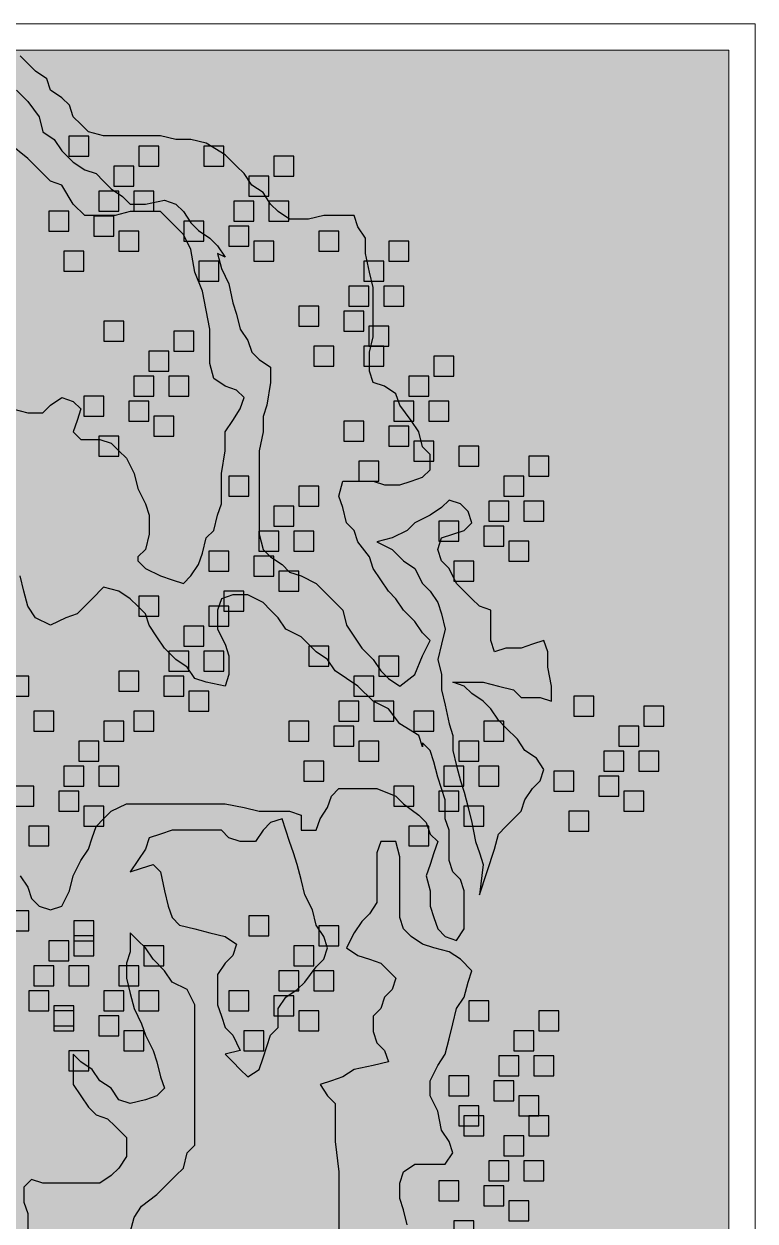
# Model space of a CAD drawing. Header units: millimetres. Extents: x -2.1 to 56.3, y -12 to 10.2.
# Drawn here: x 12.763 to 13.319, y -9.682 to -8.771 of the extents above; entities that cross this region are included whole.
import ezdxf

# ---------------------------------------------------------------- set-up
doc = ezdxf.new("R2010")
doc.units = ezdxf.units.MM
doc.header["$LTSCALE"] = 0.01
doc.layers.add('HATCH WOOD', color=35, linetype='Continuous', lineweight=9, true_color=0x96704a)
doc.layers.add('PROVOLH', color=81, linetype='Continuous', lineweight=5)
doc.layers.add('TREE', color=97, linetype='Continuous', lineweight=25, true_color=0x3f8845, transparency=0.3)

# ---------------------------------------------------------------- blocks, each defined once
blk = doc.blocks.new('DENDRO2-K')
at = {"linetype": 'Continuous'}
for p, q in [((-1.4052, -0.7177), (-1.4356, -0.6797)), ((-0.9042, -0.6873), (-0.8966, -0.7177)), ((-0.37, -0.72), (-0.37, -0.68)), ((-0.33, -0.68), (-0.33, -0.72)), ((-0.15, -0.73), (-0.15, -0.69)), ((-0.11, -0.69), (-0.11, -0.73)), ((0.1, -0.72), (0.1, -0.68)), ((0.14, -0.68), (0.14, -0.72)), ((-1.595, -0.7177), (-1.6102, -0.7025)), ((-1.5798, -0.7329), (-1.595, -0.7177)), ((-1.5419, -0.6949), (-1.5191, -0.7177)), ((-1.5191, -0.7177), (-1.4887, -0.7405)), ((-1.39, -0.7329), (-1.4052, -0.7177)), ((-0.8966, -0.7177), (-0.8966, -0.748)), ((-0.5398, -0.7101), (-0.5701, -0.7025)), ((-0.5094, -0.7177), (-0.5398, -0.7101)), ((-0.4866, -0.7329), (-0.5094, -0.7177)), ((0.0296, -0.7025), (0.0524, -0.7177)), ((0.0524, -0.7177), (0.0751, -0.7253)), ((0.6369, -0.7253), (0.6521, -0.7101)), ((0.6521, -0.7101), (0.6825, -0.7101)), ((0.6825, -0.7101), (0.7053, -0.7177)), ((0.7053, -0.7177), (0.7356, -0.7177)), ((-1.5647, -0.7556), (-1.5798, -0.7329)), ((-1.4887, -0.7405), (-1.4584, -0.748)), ((-1.3749, -0.748), (-1.39, -0.7329)), ((-0.4715, -0.7632), (-0.4866, -0.7329)), ((-0.33, -0.72), (-0.37, -0.72)), ((-0.3, -0.77), (-0.3, -0.73)), ((-0.3, -0.73), (-0.26, -0.73)), ((-0.26, -0.73), (-0.26, -0.77)), ((-0.11, -0.73), (-0.15, -0.73)), ((-0.07, -0.76), (-0.07, -0.72)), ((-0.07, -0.72), (-0.03, -0.72)), ((-0.03, -0.72), (-0.03, -0.76)), ((0.0751, -0.7253), (0.0903, -0.7405)), ((0.0903, -0.7405), (0.0979, -0.7632)), ((0.14, -0.72), (0.1, -0.72)), ((0.21, -0.77), (0.21, -0.73)), ((0.21, -0.73), (0.25, -0.73)), ((0.25, -0.73), (0.25, -0.77)), ((0.26, -0.76), (0.26, -0.72)), ((0.26, -0.72), (0.3, -0.72)), ((0.3, -0.72), (0.3, -0.76)), ((0.6445, -0.748), (0.6369, -0.7253)), ((-1.5419, -0.7632), (-1.5647, -0.7556)), ((-1.5267, -0.786), (-1.5419, -0.7632)), ((-1.4584, -0.748), (-1.4432, -0.7708)), ((-1.3597, -0.7632), (-1.3749, -0.748)), ((-1.3521, -0.786), (-1.3597, -0.7632)), ((-1.3, -0.8), (-1.3, -0.76)), ((-1.3, -0.76), (-1.26, -0.76)), ((-1.26, -0.76), (-1.26, -0.8)), ((-0.9118, -0.7632), (-0.927, -0.786)), ((-0.8966, -0.748), (-0.9118, -0.7632)), ((-0.4866, -0.7936), (-0.4715, -0.7632)), ((-0.03, -0.76), (-0.07, -0.76)), ((0.0979, -0.7632), (0.0903, -0.786)), ((0.16, -0.76), (0.2, -0.76)), ((0.16, -0.8), (0.16, -0.76)), ((0.2, -0.76), (0.2, -0.8)), ((0.3, -0.76), (0.26, -0.76)), ((0.6445, -0.7784), (0.6445, -0.748)), ((-1.5115, -0.8012), (-1.5267, -0.786)), ((-1.4432, -0.7708), (-1.4204, -0.786)), ((-1.4204, -0.786), (-1.3976, -0.8088)), ((-1.3141, -0.8088), (-1.3521, -0.786)), ((-1.22, -0.83), (-1.22, -0.79)), ((-1.22, -0.79), (-1.18, -0.79)), ((-1.18, -0.79), (-1.18, -0.83)), ((-0.927, -0.786), (-0.9194, -0.8088)), ((-0.26, -0.77), (-0.3, -0.77)), ((-0.19, -0.83), (-0.19, -0.79)), ((-0.19, -0.79), (-0.15, -0.79)), ((-0.15, -0.79), (-0.15, -0.83)), ((-0.14, -0.82), (-0.14, -0.78)), ((-0.14, -0.78), (-0.1, -0.78)), ((-0.1, -0.78), (-0.1, -0.82)), ((0.0903, -0.786), (0.06, -0.8012)), ((0.25, -0.77), (0.21, -0.77)), ((0.29, -0.81), (0.29, -0.77)), ((0.29, -0.77), (0.33, -0.77)), ((0.3, -0.81), (0.3, -0.77)), ((0.3, -0.77), (0.34, -0.77)), ((0.33, -0.77), (0.33, -0.81)), ((0.34, -0.77), (0.34, -0.81)), ((0.6445, -0.8316), (0.6445, -0.7784)), ((-1.4887, -0.8088), (-1.5115, -0.8012)), ((-1.4736, -0.824), (-1.4887, -0.8088)), ((-1.45, -0.84), (-1.45, -0.8)), ((-1.45, -0.8), (-1.41, -0.8)), ((-1.41, -0.8), (-1.41, -0.84)), ((-1.3976, -0.8088), (-1.3825, -0.8316)), ((-1.2914, -0.8316), (-1.3141, -0.8088)), ((-1.26, -0.8), (-1.3, -0.8)), ((-0.9194, -0.8088), (-0.9042, -0.824)), ((-0.8814, -0.8164), (-0.8586, -0.8088)), ((-0.8586, -0.8088), (-0.8434, -0.824)), ((-0.4942, -0.8164), (-0.4866, -0.7936)), ((0.0296, -0.8088), (-0.0008, -0.824)), ((0.06, -0.8012), (0.0296, -0.8088)), ((0.12, -0.85), (0.12, -0.81)), ((0.12, -0.81), (0.16, -0.81)), ((0.15, -0.85), (0.15, -0.81)), ((0.15, -0.81), (0.19, -0.81)), ((0.2, -0.8), (0.16, -0.8)), ((0.16, -0.81), (0.16, -0.85)), ((0.19, -0.81), (0.19, -0.85)), ((0.21, -0.84), (0.21, -0.8)), ((0.21, -0.8), (0.25, -0.8)), ((0.25, -0.8), (0.25, -0.84)), ((0.33, -0.81), (0.29, -0.81)), ((0.34, -0.81), (0.3, -0.81)), ((0.38, -0.84), (0.38, -0.8)), ((0.38, -0.8), (0.42, -0.8)), ((0.3864, -0.8088), (0.4168, -0.8088)), ((0.4016, -0.824), (0.3864, -0.8088)), ((0.4168, -0.8088), (0.4471, -0.8088)), ((0.42, -0.8), (0.42, -0.84)), ((0.4471, -0.8088), (0.4699, -0.824)), ((-1.4584, -0.8391), (-1.4736, -0.824)), ((-1.3825, -0.8316), (-1.3749, -0.8543)), ((-1.2914, -0.8619), (-1.2914, -0.8316)), ((-1.18, -0.83), (-1.22, -0.83)), ((-0.93, -0.87), (-0.93, -0.83)), ((-0.93, -0.83), (-0.89, -0.83)), ((-0.9042, -0.824), (-0.8814, -0.8164)), ((-0.89, -0.83), (-0.89, -0.87)), ((-0.8434, -0.824), (-0.8434, -0.8619)), ((-0.5246, -0.8467), (-0.5094, -0.8316)), ((-0.5094, -0.8316), (-0.4942, -0.8164)), ((-0.24, -0.86), (-0.24, -0.82)), ((-0.24, -0.82), (-0.2, -0.82)), ((-0.2, -0.82), (-0.2, -0.86)), ((-0.15, -0.83), (-0.19, -0.83)), ((-0.1, -0.82), (-0.14, -0.82)), ((-0.11, -0.87), (-0.11, -0.83)), ((-0.11, -0.83), (-0.07, -0.83)), ((-0.07, -0.83), (-0.07, -0.87)), ((-0.0008, -0.824), (-0.0235, -0.8391)), ((0.4168, -0.8467), (0.4016, -0.824)), ((0.4699, -0.824), (0.4927, -0.8391)), ((0.6445, -0.8619), (0.6445, -0.8316)), ((-1.4508, -0.8695), (-1.4584, -0.8391)), ((-1.41, -0.84), (-1.45, -0.84)), ((-1.3749, -0.8543), (-1.3597, -0.8695)), ((-1.34, -0.9), (-1.34, -0.86)), ((-1.34, -0.86), (-1.3, -0.86)), ((-1.3, -0.86), (-1.3, -0.9)), ((-1.2914, -0.8923), (-1.2914, -0.8619)), ((-1.29, -0.89), (-1.29, -0.85)), ((-1.29, -0.85), (-1.25, -0.85)), ((-1.25, -0.85), (-1.25, -0.89)), ((-0.85, -0.9), (-0.85, -0.86)), ((-0.85, -0.86), (-0.81, -0.86)), ((-0.8434, -0.8619), (-0.8359, -0.8847)), ((-0.81, -0.86), (-0.81, -0.9)), ((-0.5474, -0.8695), (-0.5246, -0.8467)), ((-0.2, -0.86), (-0.24, -0.86)), ((-0.19, -0.9), (-0.19, -0.86)), ((-0.19, -0.86), (-0.15, -0.86)), ((-0.15, -0.86), (-0.15, -0.9)), ((-0.0691, -0.8543), (-0.0843, -0.8695)), ((-0.0463, -0.8467), (-0.0691, -0.8543)), ((-0.0235, -0.8391), (-0.0463, -0.8467)), ((0.16, -0.85), (0.12, -0.85)), ((0.19, -0.85), (0.15, -0.85)), ((0.25, -0.84), (0.21, -0.84)), ((0.31, -0.9), (0.31, -0.86)), ((0.31, -0.86), (0.35, -0.86)), ((0.35, -0.86), (0.35, -0.9)), ((0.42, -0.84), (0.38, -0.84)), ((0.4395, -0.8619), (0.4168, -0.8467)), ((0.4547, -0.8847), (0.4395, -0.8619)), ((0.4927, -0.8391), (0.5079, -0.8543)), ((0.5079, -0.8543), (0.5155, -0.8771)), ((0.6293, -0.8847), (0.6445, -0.8619)), ((-1.4508, -0.8999), (-1.4508, -0.8695)), ((-1.3597, -0.8695), (-1.3445, -0.8847)), ((-1.3445, -0.8847), (-1.3293, -0.9075)), ((-1.08, -0.87), (-1.04, -0.87)), ((-1.08, -0.91), (-1.08, -0.87)), ((-1.04, -0.87), (-1.04, -0.91)), ((-0.89, -0.87), (-0.93, -0.87)), ((-0.8359, -0.8847), (-0.8207, -0.8999)), ((-0.5398, -0.8999), (-0.5474, -0.8695)), ((-0.28, -0.91), (-0.28, -0.87)), ((-0.28, -0.87), (-0.24, -0.87)), ((-0.24, -0.87), (-0.24, -0.91)), ((-0.0995, -0.8847), (-0.1146, -0.9151)), ((-0.07, -0.87), (-0.11, -0.87)), ((-0.0843, -0.8695), (-0.0995, -0.8847)), ((0.26, -0.91), (0.26, -0.87)), ((0.26, -0.87), (0.3, -0.87)), ((0.3, -0.87), (0.3, -0.91)), ((0.4775, -0.8999), (0.4547, -0.8847)), ((0.5155, -0.8771), (0.5306, -0.8923)), ((0.6142, -0.8999), (0.6293, -0.8847)), ((-1.4508, -0.9454), (-1.4508, -0.8999)), ((-1.39, -0.93), (-1.39, -0.89)), ((-1.39, -0.89), (-1.35, -0.89)), ((-1.35, -0.89), (-1.35, -0.93)), ((-1.3, -0.9), (-1.34, -0.9)), ((-1.3293, -0.9075), (-1.3141, -0.9227)), ((-1.2989, -0.9227), (-1.2914, -0.8923)), ((-1.25, -0.89), (-1.29, -0.89)), ((-1.26, -0.94), (-1.26, -0.9)), ((-1.26, -0.9), (-1.22, -0.9)), ((-1.22, -0.9), (-1.22, -0.94)), ((-0.81, -0.9), (-0.85, -0.9)), ((-0.8207, -0.8999), (-0.8055, -0.9151)), ((-0.5246, -0.9227), (-0.5398, -0.8999)), ((-0.38, -0.94), (-0.38, -0.9)), ((-0.38, -0.9), (-0.34, -0.9)), ((-0.34, -0.9), (-0.34, -0.94)), ((-0.15, -0.9), (-0.19, -0.9)), ((0.21, -0.94), (0.21, -0.9)), ((0.21, -0.9), (0.25, -0.9)), ((0.25, -0.9), (0.25, -0.94)), ((0.35, -0.9), (0.31, -0.9)), ((0.4851, -0.9227), (0.4775, -0.8999)), ((0.5306, -0.8923), (0.5534, -0.9151)), ((0.5914, -0.9151), (0.6142, -0.8999)), ((-1.35, -0.93), (-1.39, -0.93)), ((-1.34, -0.97), (-1.34, -0.93)), ((-1.34, -0.93), (-1.3, -0.93)), ((-1.3141, -0.9227), (-1.3141, -0.953)), ((-1.3, -0.93), (-1.3, -0.97)), ((-1.2989, -0.953), (-1.2989, -0.9227)), ((-1.04, -0.91), (-1.08, -0.91)), ((-0.97, -0.97), (-0.97, -0.93)), ((-0.97, -0.93), (-0.93, -0.93)), ((-0.93, -0.93), (-0.93, -0.97)), ((-0.92, -0.96), (-0.92, -0.92)), ((-0.92, -0.92), (-0.88, -0.92)), ((-0.88, -0.92), (-0.88, -0.96)), ((-0.8055, -0.9151), (-0.7751, -0.9302)), ((-0.7751, -0.9302), (-0.7448, -0.9378)), ((-0.5094, -0.9378), (-0.5246, -0.9227)), ((-0.3, -0.97), (-0.3, -0.93)), ((-0.3, -0.93), (-0.26, -0.93)), ((-0.24, -0.91), (-0.28, -0.91)), ((-0.26, -0.93), (-0.26, -0.97)), ((-0.1146, -0.9151), (-0.1146, -0.9454)), ((-0.0008, -0.9378), (0.022, -0.9227)), ((0.022, -0.9227), (0.0144, -0.9454)), ((0.1435, -0.9227), (0.1814, -0.9227)), ((0.1587, -0.9378), (0.1435, -0.9227)), ((0.1814, -0.9227), (0.2042, -0.9151)), ((0.2042, -0.9151), (0.2346, -0.9151)), ((0.2346, -0.9151), (0.2649, -0.9227)), ((0.3, -0.91), (0.26, -0.91)), ((0.2649, -0.9227), (0.2953, -0.9302)), ((0.2953, -0.9302), (0.3257, -0.9454)), ((0.34, -0.95), (0.34, -0.91)), ((0.34, -0.91), (0.38, -0.91)), ((0.38, -0.91), (0.38, -0.95)), ((0.4775, -0.953), (0.4851, -0.9227)), ((0.5534, -0.9151), (0.5914, -0.9151)), ((0.7128, -0.9302), (0.6901, -0.9454)), ((0.7432, -0.9227), (0.7128, -0.9302)), ((-1.4508, -0.9834), (-1.4508, -0.9454)), ((-1.43, -0.98), (-1.43, -0.94)), ((-1.43, -0.94), (-1.39, -0.94)), ((-1.39, -0.94), (-1.39, -0.98)), ((-1.3141, -0.953), (-1.3217, -0.991)), ((-1.2989, -0.9834), (-1.2989, -0.953)), ((-1.22, -0.94), (-1.26, -0.94)), ((-0.7448, -0.9378), (-0.7144, -0.953)), ((-0.7144, -0.953), (-0.6916, -0.9606)), ((-0.6537, -0.9606), (-0.6233, -0.953)), ((-0.6233, -0.953), (-0.6081, -0.9378)), ((-0.6081, -0.9378), (-0.6005, -0.9378)), ((-0.6005, -0.9378), (-0.5853, -0.953)), ((-0.5853, -0.953), (-0.5701, -0.9834)), ((-0.53, -0.98), (-0.53, -0.94)), ((-0.53, -0.94), (-0.49, -0.94)), ((-0.4942, -0.953), (-0.5094, -0.9378)), ((-0.4715, -0.9606), (-0.4942, -0.953)), ((-0.49, -0.94), (-0.49, -0.98)), ((-0.34, -0.94), (-0.38, -0.94)), ((-0.1146, -0.9454), (-0.1146, -0.9834)), ((-0.0463, -0.9606), (-0.0235, -0.953)), ((-0.0235, -0.953), (-0.0008, -0.9378)), ((0.0144, -0.9454), (0.0068, -0.9682)), ((0.1738, -0.953), (0.1587, -0.9378)), ((0.17, -0.95), (0.21, -0.95)), ((0.17, -0.99), (0.17, -0.95)), ((0.1966, -0.9682), (0.1738, -0.953)), ((0.25, -0.94), (0.21, -0.94)), ((0.21, -0.95), (0.21, -0.99)), ((0.26, -0.98), (0.26, -0.94)), ((0.26, -0.94), (0.3, -0.94)), ((0.3, -0.94), (0.3, -0.98)), ((0.3257, -0.9454), (0.3484, -0.953)), ((0.38, -0.95), (0.34, -0.95)), ((0.3484, -0.953), (0.3788, -0.9682)), ((0.4699, -0.9758), (0.4775, -0.953)), ((0.6901, -0.9454), (0.6673, -0.9758)), ((-1.39, -0.98), (-1.43, -0.98)), ((-1.3, -0.97), (-1.34, -0.97)), ((-1.02, -1), (-1.02, -0.96)), ((-1.02, -0.96), (-0.98, -0.96)), ((-0.98, -0.96), (-0.98, -1)), ((-0.93, -0.97), (-0.97, -0.97)), ((-0.88, -0.96), (-0.92, -0.96)), ((-0.89, -1.01), (-0.89, -0.97)), ((-0.89, -0.97), (-0.85, -0.97)), ((-0.85, -0.97), (-0.85, -1.01)), ((-0.6916, -0.9606), (-0.6537, -0.9606)), ((-0.49, -0.98), (-0.53, -0.98)), ((-0.4487, -0.9758), (-0.4715, -0.9606)), ((-0.4259, -0.991), (-0.4487, -0.9758)), ((-0.26, -0.97), (-0.3, -0.97)), ((-0.0539, -0.9834), (-0.0463, -0.9606)), ((0.0068, -0.9682), (0.022, -0.9834)), ((0.2194, -0.991), (0.1966, -0.9682)), ((0.3, -0.98), (0.26, -0.98)), ((0.3788, -0.9682), (0.4016, -0.9758)), ((0.4016, -0.9758), (0.432, -0.9834)), ((0.4547, -0.991), (0.4699, -0.9758)), ((0.6673, -0.9758), (0.6445, -0.9986)), ((-1.4432, -1.0138), (-1.4508, -0.9834)), ((-1.3217, -0.991), (-1.3141, -1.0138)), ((-1.2838, -0.9986), (-1.2989, -0.9834)), ((-1.2686, -1.0138), (-1.2838, -0.9986)), ((-0.98, -1), (-1.02, -1)), ((-0.97, -1.04), (-0.97, -1)), ((-0.97, -1), (-0.93, -1)), ((-0.93, -1), (-0.93, -1.04)), ((-0.5701, -0.9834), (-0.5626, -1.0062)), ((-0.4031, -1.0138), (-0.4259, -0.991)), ((-0.42, -1.04), (-0.42, -1)), ((-0.42, -1), (-0.38, -1)), ((-0.38, -1), (-0.38, -1.04)), ((-0.37, -1.03), (-0.37, -0.99)), ((-0.37, -0.99), (-0.33, -0.99)), ((-0.33, -0.99), (-0.33, -1.03)), ((-0.1146, -0.9834), (-0.1146, -1.0138)), ((-0.0615, -1.0062), (-0.0539, -0.9834)), ((0.022, -0.9834), (0.06, -0.991)), ((0.06, -0.991), (0.0903, -0.9986)), ((0.0903, -0.9986), (0.1131, -1.0062)), ((0.21, -0.99), (0.17, -0.99)), ((0.2422, -1.0062), (0.2194, -0.991)), ((0.432, -0.9834), (0.4547, -0.991)), ((0.6445, -0.9986), (0.6293, -1.0138)), ((-1.4432, -1.0441), (-1.4432, -1.0138)), ((-1.3141, -1.0138), (-1.2989, -1.0289)), ((-1.2989, -1.0289), (-1.2762, -1.0441)), ((-1.2534, -1.0289), (-1.2686, -1.0138)), ((-1.223, -1.0441), (-1.2534, -1.0289)), ((-1.06, -1.05), (-1.06, -1.01)), ((-1.06, -1.01), (-1.02, -1.01)), ((-1.02, -1.01), (-1.02, -1.05)), ((-0.85, -1.01), (-0.89, -1.01)), ((-0.555, -1.0289), (-0.5701, -1.0441)), ((-0.5626, -1.0062), (-0.555, -1.0289)), ((-0.3879, -1.0365), (-0.4031, -1.0138)), ((-0.1146, -1.0138), (-0.1146, -1.0517)), ((-0.0615, -1.0365), (-0.0615, -1.0062)), ((0.1131, -1.0062), (0.1283, -1.0213)), ((0.1283, -1.0213), (0.1359, -1.0517)), ((0.2573, -1.0365), (0.2422, -1.0062)), ((0.6142, -1.0289), (0.5838, -1.0365)), ((0.6293, -1.0138), (0.6142, -1.0289)), ((-1.4356, -1.0745), (-1.4432, -1.0441)), ((-1.28, -1.07), (-1.28, -1.03)), ((-1.28, -1.03), (-1.24, -1.03)), ((-1.2762, -1.0441), (-1.261, -1.0593)), ((-1.24, -1.03), (-1.24, -1.07)), ((-1.1775, -1.0517), (-1.223, -1.0441)), ((-1.1395, -1.0669), (-1.1775, -1.0517)), ((-1.02, -1.05), (-1.06, -1.05)), ((-0.93, -1.04), (-0.97, -1.04)), ((-0.5701, -1.0441), (-0.5929, -1.0593)), ((-0.47, -1.07), (-0.47, -1.03)), ((-0.47, -1.03), (-0.43, -1.03)), ((-0.43, -1.03), (-0.43, -1.07)), ((-0.38, -1.04), (-0.42, -1.04)), ((-0.3652, -1.0517), (-0.3879, -1.0365)), ((-0.33, -1.03), (-0.37, -1.03)), ((-0.3576, -1.0745), (-0.3652, -1.0517)), ((-0.34, -1.08), (-0.34, -1.04)), ((-0.34, -1.04), (-0.3, -1.04)), ((-0.3, -1.04), (-0.3, -1.08)), ((-0.1146, -1.0517), (-0.1146, -1.0821)), ((-0.0615, -1.0745), (-0.0615, -1.0365)), ((0.1359, -1.0517), (0.1435, -1.0821)), ((0.2877, -1.0517), (0.2573, -1.0365)), ((0.3181, -1.0517), (0.2877, -1.0517)), ((0.3484, -1.0517), (0.3181, -1.0517)), ((0.3788, -1.0517), (0.3484, -1.0517)), ((0.4092, -1.0517), (0.3788, -1.0517)), ((0.4395, -1.0517), (0.4092, -1.0517)), ((0.4699, -1.0517), (0.4395, -1.0517)), ((0.5003, -1.0517), (0.4699, -1.0517)), ((0.5306, -1.0517), (0.5003, -1.0517)), ((0.5686, -1.0517), (0.5306, -1.0517)), ((0.5838, -1.0365), (0.5686, -1.0517)), ((-1.4128, -1.1124), (-1.4356, -1.0745)), ((-1.43, -1.11), (-1.43, -1.07)), ((-1.43, -1.07), (-1.39, -1.07)), ((-1.39, -1.07), (-1.39, -1.11)), ((-1.24, -1.07), (-1.28, -1.07)), ((-1.261, -1.0593), (-1.2458, -1.0821)), ((-1.2, -1.1), (-1.2, -1.06)), ((-1.2, -1.06), (-1.16, -1.06)), ((-1.16, -1.06), (-1.16, -1.1)), ((-1.1016, -1.0745), (-1.1395, -1.0669)), ((-1.0636, -1.0821), (-1.1016, -1.0745)), ((-0.6461, -1.0745), (-0.6612, -1.0897)), ((-0.6157, -1.0669), (-0.6461, -1.0745)), ((-0.5929, -1.0593), (-0.6157, -1.0669)), ((-0.43, -1.07), (-0.47, -1.07)), ((-0.42, -1.11), (-0.42, -1.07)), ((-0.42, -1.07), (-0.38, -1.07)), ((-0.38, -1.07), (-0.38, -1.11)), ((-0.35, -1.1124), (-0.3576, -1.0745)), ((-0.0615, -1.1049), (-0.0615, -1.0745)), ((-1.2458, -1.0821), (-1.2306, -1.0973)), ((-1.2306, -1.0973), (-1.2078, -1.1124)), ((-1.2078, -1.1124), (-1.2154, -1.0973)), ((-1.2154, -1.0973), (-1.1851, -1.1049)), ((-1.16, -1.1), (-1.2, -1.1)), ((-1.0256, -1.0821), (-1.0636, -1.0821)), ((-0.9953, -1.0821), (-1.0256, -1.0821)), ((-0.9649, -1.0897), (-0.9953, -1.0821)), ((-0.9497, -1.1124), (-0.9649, -1.0897)), ((-0.6916, -1.0973), (-0.7144, -1.1049)), ((-0.6612, -1.0897), (-0.6916, -1.0973)), ((-0.62, -1.12), (-0.62, -1.08)), ((-0.62, -1.08), (-0.58, -1.08)), ((-0.58, -1.08), (-0.58, -1.12)), ((-0.5246, -1.1049), (-0.5018, -1.0973)), ((-0.51, -1.12), (-0.51, -1.08)), ((-0.51, -1.08), (-0.47, -1.08)), ((-0.5018, -1.0973), (-0.4639, -1.0973)), ((-0.47, -1.08), (-0.47, -1.12)), ((-0.4639, -1.0973), (-0.4335, -1.1124)), ((-0.3, -1.08), (-0.34, -1.08)), ((-0.1146, -1.0821), (-0.1146, -1.1124)), ((0.1435, -1.0821), (0.1511, -1.1124)), ((0.2042, -1.1124), (0.227, -1.0973)), ((0.227, -1.0973), (0.2573, -1.0973)), ((0.2573, -1.0973), (0.2877, -1.0973)), ((0.2877, -1.0973), (0.3105, -1.1049)), ((-1.39, -1.11), (-1.43, -1.11)), ((-1.39, -1.1352), (-1.4128, -1.1124)), ((-1.27, -1.16), (-1.27, -1.12)), ((-1.27, -1.12), (-1.23, -1.12)), ((-1.23, -1.12), (-1.23, -1.16)), ((-1.1851, -1.1049), (-1.1547, -1.12)), ((-1.1547, -1.12), (-1.1167, -1.1276)), ((-0.9421, -1.1352), (-0.9497, -1.1124)), ((-0.8586, -1.1124), (-0.8814, -1.1276)), ((-0.8207, -1.1124), (-0.8586, -1.1124)), ((-0.7751, -1.1049), (-0.8207, -1.1124)), ((-0.7448, -1.1049), (-0.7751, -1.1049)), ((-0.77, -1.16), (-0.77, -1.12)), ((-0.77, -1.12), (-0.73, -1.12)), ((-0.7144, -1.1049), (-0.7448, -1.1049)), ((-0.73, -1.12), (-0.73, -1.16)), ((-0.58, -1.12), (-0.62, -1.12)), ((-0.54, -1.15), (-0.54, -1.11)), ((-0.54, -1.11), (-0.5, -1.11)), ((-0.5322, -1.1276), (-0.5246, -1.1049)), ((-0.47, -1.12), (-0.51, -1.12)), ((-0.5, -1.11), (-0.5, -1.15)), ((-0.4335, -1.1124), (-0.4107, -1.12)), ((-0.38, -1.11), (-0.42, -1.11)), ((-0.4107, -1.12), (-0.3728, -1.12)), ((-0.3728, -1.12), (-0.35, -1.1124)), ((-0.1146, -1.1124), (-0.1071, -1.1504)), ((-0.0463, -1.12), (-0.0615, -1.1049)), ((-0.0387, -1.1428), (-0.0463, -1.12)), ((0.1511, -1.1124), (0.1662, -1.1352)), ((0.189, -1.1276), (0.2042, -1.1124)), ((0.26, -1.16), (0.26, -1.12)), ((0.26, -1.12), (0.3, -1.12)), ((0.3, -1.12), (0.3, -1.16)), ((0.3105, -1.1049), (0.3333, -1.1124)), ((0.3333, -1.1124), (0.3484, -1.1276)), ((0.3788, -1.1428), (0.3864, -1.1124)), ((0.3864, -1.1124), (0.4016, -1.1276)), ((-1.3749, -1.1504), (-1.39, -1.1352)), ((-1.32, -1.17), (-1.32, -1.13)), ((-1.32, -1.13), (-1.28, -1.13)), ((-1.28, -1.13), (-1.28, -1.17)), ((-1.1167, -1.1276), (-1.094, -1.1352)), ((-1.094, -1.1352), (-1.0636, -1.1428)), ((-1.0636, -1.1428), (-1.0408, -1.158)), ((-0.927, -1.1504), (-0.9421, -1.1352)), ((-0.9042, -1.1428), (-0.927, -1.1504)), ((-0.8814, -1.1276), (-0.9042, -1.1428)), ((-0.5322, -1.158), (-0.5322, -1.1276)), ((-0.0387, -1.1732), (-0.0387, -1.1428)), ((0.1662, -1.1352), (0.189, -1.1276)), ((0.3484, -1.1276), (0.3788, -1.1428)), ((0.4016, -1.1276), (0.4168, -1.1428)), ((0.4168, -1.1428), (0.432, -1.158)), ((-1.3521, -1.1656), (-1.3749, -1.1504)), ((-1.37, -1.2), (-1.37, -1.16)), ((-1.37, -1.16), (-1.33, -1.16)), ((-1.3369, -1.1884), (-1.3521, -1.1656)), ((-1.33, -1.16), (-1.33, -1.2)), ((-1.28, -1.17), (-1.32, -1.17)), ((-1.23, -1.16), (-1.27, -1.16)), ((-1.24, -1.21), (-1.24, -1.17)), ((-1.24, -1.17), (-1.2, -1.17)), ((-1.2, -1.17), (-1.2, -1.21)), ((-1.0408, -1.158), (-1.0181, -1.1656)), ((-1.0181, -1.1656), (-1.0029, -1.1808)), ((-0.73, -1.16), (-0.77, -1.16)), ((-0.61, -1.21), (-0.61, -1.17)), ((-0.61, -1.17), (-0.57, -1.17)), ((-0.57, -1.17), (-0.57, -1.21)), ((-0.5, -1.15), (-0.54, -1.15)), ((-0.517, -1.1884), (-0.5322, -1.158)), ((-0.1071, -1.1504), (-0.0995, -1.1808)), ((-0.0615, -1.1884), (-0.0387, -1.1732)), ((0.11, -1.2), (0.11, -1.16)), ((0.11, -1.16), (0.15, -1.16)), ((0.15, -1.16), (0.15, -1.2)), ((0.3, -1.16), (0.26, -1.16)), ((0.34, -1.19), (0.34, -1.15)), ((0.34, -1.15), (0.38, -1.15)), ((0.38, -1.15), (0.38, -1.19)), ((0.432, -1.158), (0.4168, -1.1808)), ((-1.3141, -1.2035), (-1.3369, -1.1884)), ((-1.0029, -1.1808), (-0.9877, -1.2035)), ((-0.9573, -1.2035), (-0.9118, -1.196)), ((-0.9118, -1.196), (-0.889, -1.1884)), ((-0.889, -1.1884), (-0.8586, -1.1884)), ((-0.8586, -1.1884), (-0.8207, -1.1808)), ((-0.8207, -1.1808), (-0.7903, -1.1808)), ((-0.7903, -1.1808), (-0.7599, -1.1808)), ((-0.7599, -1.1808), (-0.722, -1.1808)), ((-0.722, -1.1808), (-0.684, -1.1808)), ((-0.684, -1.1808), (-0.6537, -1.1808)), ((-0.66, -1.22), (-0.66, -1.18)), ((-0.66, -1.18), (-0.62, -1.18)), ((-0.6537, -1.1808), (-0.6233, -1.1884)), ((-0.6233, -1.1884), (-0.6081, -1.2035)), ((-0.62, -1.18), (-0.62, -1.22)), ((-0.5018, -1.2035), (-0.517, -1.1884)), ((-0.0995, -1.1808), (-0.0995, -1.2111)), ((-0.0767, -1.2035), (-0.0615, -1.1884)), ((0.38, -1.19), (0.34, -1.19)), ((0.3712, -1.196), (0.3484, -1.2035)), ((0.394, -1.1884), (0.3712, -1.196)), ((0.4168, -1.1808), (0.394, -1.1884)), ((-1.41, -1.25), (-1.41, -1.21)), ((-1.41, -1.21), (-1.37, -1.21)), ((-1.33, -1.2), (-1.37, -1.2)), ((-1.37, -1.21), (-1.37, -1.25)), ((-1.32, -1.24), (-1.32, -1.2)), ((-1.32, -1.2), (-1.28, -1.2)), ((-1.2989, -1.2187), (-1.3141, -1.2035)), ((-1.2838, -1.2415), (-1.2989, -1.2187)), ((-1.28, -1.2), (-1.28, -1.24)), ((-1.2, -1.21), (-1.24, -1.21)), ((-0.9877, -1.2035), (-0.9573, -1.2035)), ((-0.71, -1.25), (-0.71, -1.21)), ((-0.71, -1.21), (-0.67, -1.21)), ((-0.67, -1.21), (-0.67, -1.25)), ((-0.62, -1.22), (-0.66, -1.22)), ((-0.57, -1.21), (-0.61, -1.21)), ((-0.6081, -1.2035), (-0.5929, -1.2263)), ((-0.58, -1.26), (-0.58, -1.22)), ((-0.58, -1.22), (-0.54, -1.22)), ((-0.54, -1.22), (-0.54, -1.26)), ((-0.4866, -1.2187), (-0.5018, -1.2035)), ((-0.4639, -1.2339), (-0.4866, -1.2187)), ((-0.0995, -1.2111), (-0.0995, -1.2415)), ((-0.0843, -1.2263), (-0.0767, -1.2035)), ((0.15, -1.2), (0.11, -1.2)), ((0.22, -1.26), (0.22, -1.22)), ((0.22, -1.22), (0.26, -1.22)), ((0.26, -1.22), (0.26, -1.26)), ((0.27, -1.25), (0.27, -1.21)), ((0.27, -1.21), (0.31, -1.21)), ((0.2953, -1.2187), (0.2725, -1.2339)), ((0.3333, -1.2187), (0.2953, -1.2187)), ((0.31, -1.21), (0.31, -1.25)), ((0.3484, -1.2035), (0.3333, -1.2187)), ((-1.28, -1.24), (-1.32, -1.24)), ((-1.2838, -1.2795), (-1.2838, -1.2415)), ((-0.5929, -1.2263), (-0.5777, -1.2415)), ((-0.5777, -1.2415), (-0.5701, -1.2643)), ((-0.4487, -1.2643), (-0.4639, -1.2339)), ((-0.28, -1.28), (-0.28, -1.24)), ((-0.28, -1.24), (-0.24, -1.24)), ((-0.24, -1.24), (-0.24, -1.28)), ((-0.0995, -1.2415), (-0.0919, -1.2643)), ((-0.0615, -1.2339), (-0.0843, -1.2263)), ((-0.0387, -1.2415), (-0.0615, -1.2339)), ((-0.016, -1.2491), (-0.0387, -1.2415)), ((0.2725, -1.2339), (0.2573, -1.2567)), ((-1.37, -1.25), (-1.41, -1.25)), ((-1.11, -1.3), (-1.11, -1.26)), ((-1.11, -1.26), (-1.07, -1.26)), ((-1.07, -1.26), (-1.07, -1.3)), ((-0.75, -1.3), (-0.75, -1.26)), ((-0.75, -1.26), (-0.71, -1.26)), ((-0.67, -1.25), (-0.71, -1.25)), ((-0.71, -1.26), (-0.71, -1.3)), ((-0.66, -1.29), (-0.66, -1.25)), ((-0.66, -1.25), (-0.62, -1.25)), ((-0.62, -1.25), (-0.62, -1.29)), ((-0.54, -1.26), (-0.58, -1.26)), ((-0.5701, -1.2643), (-0.555, -1.2946)), ((-0.4183, -1.2946), (-0.4487, -1.2643)), ((-0.0919, -1.2643), (-0.0615, -1.2643)), ((-0.0615, -1.2643), (-0.0615, -1.2946)), ((0.0068, -1.2567), (-0.016, -1.2491)), ((0.0372, -1.2643), (0.0068, -1.2567)), ((0.0676, -1.2719), (0.0372, -1.2643)), ((0.17, -1.25), (0.21, -1.25)), ((0.17, -1.29), (0.17, -1.25)), ((0.21, -1.25), (0.21, -1.29)), ((0.26, -1.26), (0.22, -1.26)), ((0.2573, -1.2567), (0.2422, -1.2719)), ((0.31, -1.25), (0.27, -1.25)), ((0.3, -1.3), (0.3, -1.26)), ((0.3, -1.26), (0.34, -1.26)), ((0.34, -1.26), (0.34, -1.3)), ((-1.2914, -1.3098), (-1.2838, -1.2795)), ((-1.03, -1.33), (-1.03, -1.29)), ((-1.03, -1.29), (-0.99, -1.29)), ((-0.99, -1.29), (-0.99, -1.33)), ((-0.62, -1.29), (-0.66, -1.29)), ((-0.43, -1.32), (-0.43, -1.28)), ((-0.43, -1.28), (-0.39, -1.28)), ((-0.39, -1.28), (-0.39, -1.32)), ((-0.24, -1.28), (-0.28, -1.28)), ((-0.2, -1.31), (-0.2, -1.27)), ((-0.2, -1.27), (-0.16, -1.27)), ((-0.16, -1.27), (-0.16, -1.31)), ((0.0979, -1.2871), (0.0676, -1.2719)), ((0.1283, -1.2946), (0.0979, -1.2871)), ((0.21, -1.29), (0.17, -1.29)), ((0.2422, -1.2719), (0.2118, -1.2946)), ((0.22, -1.33), (0.22, -1.29)), ((0.22, -1.29), (0.26, -1.29)), ((0.26, -1.29), (0.26, -1.33)), ((-1.2914, -1.3402), (-1.2914, -1.3098)), ((-1.26, -1.34), (-1.26, -1.3)), ((-1.26, -1.3), (-1.22, -1.3)), ((-1.22, -1.3), (-1.22, -1.34)), ((-1.07, -1.3), (-1.11, -1.3)), ((-0.71, -1.3), (-0.75, -1.3)), ((-0.555, -1.2946), (-0.5398, -1.3098)), ((-0.5398, -1.3098), (-0.5246, -1.325)), ((-0.4031, -1.3174), (-0.4183, -1.2946)), ((-0.16, -1.31), (-0.2, -1.31)), ((-0.0843, -1.3022), (-0.1071, -1.3174)), ((-0.0615, -1.2946), (-0.0843, -1.3022)), ((0.1511, -1.3098), (0.1283, -1.2946)), ((0.13, -1.34), (0.13, -1.3)), ((0.13, -1.3), (0.17, -1.3)), ((0.1738, -1.3174), (0.1511, -1.3098)), ((0.17, -1.3), (0.17, -1.34)), ((0.1966, -1.3098), (0.1738, -1.3174)), ((0.2118, -1.2946), (0.1966, -1.3098)), ((0.34, -1.3), (0.3, -1.3)), ((0.4395, -1.325), (0.4471, -1.3022)), ((0.4471, -1.3022), (0.4699, -1.3174)), ((-1.2914, -1.3706), (-1.2914, -1.3402)), ((-1.22, -1.34), (-1.26, -1.34)), ((-0.99, -1.33), (-1.03, -1.33)), ((-0.7296, -1.3402), (-0.7599, -1.3478)), ((-0.7068, -1.3478), (-0.7296, -1.3402)), ((-0.5246, -1.325), (-0.5018, -1.3478)), ((-0.39, -1.32), (-0.43, -1.32)), ((-0.3804, -1.3326), (-0.4031, -1.3174)), ((-0.3652, -1.3554), (-0.3804, -1.3326)), ((-0.32, -1.38), (-0.32, -1.34)), ((-0.32, -1.34), (-0.28, -1.34)), ((-0.28, -1.34), (-0.28, -1.38)), ((-0.27, -1.37), (-0.27, -1.33)), ((-0.27, -1.33), (-0.23, -1.33)), ((-0.23, -1.33), (-0.23, -1.37)), ((-0.1298, -1.325), (-0.145, -1.3402)), ((-0.145, -1.3402), (-0.145, -1.3782)), ((-0.1071, -1.3174), (-0.1298, -1.325)), ((0.17, -1.34), (0.13, -1.34)), ((0.26, -1.33), (0.22, -1.33)), ((0.432, -1.3478), (0.4395, -1.325)), ((0.4699, -1.3174), (0.4851, -1.3326)), ((0.4851, -1.3326), (0.5231, -1.3326)), ((0.5231, -1.3326), (0.561, -1.3326)), ((0.561, -1.3326), (0.6217, -1.3402)), ((0.6217, -1.3402), (0.6749, -1.3402)), ((0.6749, -1.3402), (0.7128, -1.3402)), ((0.7128, -1.3402), (0.7432, -1.3402)), ((-1.15, -1.4), (-1.15, -1.36)), ((-1.15, -1.36), (-1.11, -1.36)), ((-1.11, -1.36), (-1.11, -1.4)), ((-1.1, -1.35), (-1.06, -1.35)), ((-1.1, -1.39), (-1.1, -1.35)), ((-1.06, -1.35), (-1.06, -1.39)), ((-0.88, -1.39), (-0.88, -1.35)), ((-0.88, -1.35), (-0.84, -1.35)), ((-0.84, -1.35), (-0.84, -1.39)), ((-0.7599, -1.3478), (-0.7599, -1.3782)), ((-0.6764, -1.3554), (-0.7068, -1.3478)), ((-0.6612, -1.3706), (-0.6764, -1.3554)), ((-0.5018, -1.3478), (-0.4715, -1.3554)), ((-0.4715, -1.3554), (-0.4259, -1.3857)), ((-0.35, -1.3782), (-0.3652, -1.3554)), ((0.1435, -1.3706), (0.1738, -1.3554)), ((0.1738, -1.3554), (0.189, -1.3782)), ((0.4168, -1.3706), (0.432, -1.3478)), ((-1.2686, -1.3782), (-1.2914, -1.3706)), ((-1.2458, -1.3933), (-1.2686, -1.3782)), ((-0.8, -1.42), (-0.8, -1.38)), ((-0.8, -1.38), (-0.76, -1.38)), ((-0.76, -1.38), (-0.76, -1.42)), ((-0.7599, -1.3782), (-0.7599, -1.4085)), ((-0.6385, -1.3782), (-0.6612, -1.3706)), ((-0.6081, -1.4009), (-0.6385, -1.3782)), ((-0.4259, -1.3857), (-0.4031, -1.4085)), ((-0.37, -1.41), (-0.37, -1.37)), ((-0.37, -1.37), (-0.33, -1.37)), ((-0.3196, -1.4085), (-0.35, -1.3782)), ((-0.33, -1.37), (-0.33, -1.41)), ((-0.28, -1.38), (-0.32, -1.38)), ((-0.23, -1.37), (-0.27, -1.37)), ((-0.24, -1.42), (-0.24, -1.38)), ((-0.24, -1.38), (-0.2, -1.38)), ((-0.2, -1.38), (-0.2, -1.42)), ((-0.145, -1.3782), (-0.145, -1.4161)), ((0.1055, -1.4009), (0.1207, -1.3857)), ((0.1207, -1.3857), (0.1435, -1.3706)), ((0.189, -1.3782), (0.1966, -1.4009)), ((0.4092, -1.4085), (0.4168, -1.3706)), ((-1.2154, -1.3933), (-1.2458, -1.3933)), ((-1.1775, -1.4009), (-1.2154, -1.3933)), ((-1.2, -1.43), (-1.2, -1.39)), ((-1.2, -1.39), (-1.16, -1.39)), ((-1.1471, -1.4085), (-1.1775, -1.4009)), ((-1.16, -1.39), (-1.16, -1.43)), ((-1.11, -1.4), (-1.15, -1.4)), ((-1.1167, -1.4085), (-1.1471, -1.4085)), ((-1.0788, -1.4085), (-1.1167, -1.4085)), ((-1.06, -1.39), (-1.1, -1.39)), ((-1.0484, -1.4085), (-1.0788, -1.4085)), ((-1.07, -1.4), (-1.03, -1.4)), ((-1.07, -1.44), (-1.07, -1.4)), ((-1.0181, -1.4009), (-1.0484, -1.4085)), ((-1.03, -1.43), (-1.03, -1.39)), ((-1.03, -1.39), (-0.99, -1.39)), ((-1.03, -1.4), (-1.03, -1.44)), ((-0.9801, -1.4009), (-1.0181, -1.4009)), ((-0.99, -1.39), (-0.99, -1.43)), ((-0.9573, -1.4085), (-0.9801, -1.4009)), ((-0.9497, -1.4313), (-0.9573, -1.4085)), ((-0.84, -1.39), (-0.88, -1.39)), ((-0.7599, -1.4085), (-0.7523, -1.4313)), ((-0.5853, -1.4085), (-0.6081, -1.4009)), ((-0.5626, -1.4237), (-0.5853, -1.4085)), ((-0.4031, -1.4085), (-0.3804, -1.4237)), ((-0.33, -1.41), (-0.37, -1.41)), ((-0.32, -1.45), (-0.32, -1.41)), ((-0.32, -1.41), (-0.28, -1.41)), ((-0.3044, -1.4389), (-0.3196, -1.4085)), ((-0.28, -1.41), (-0.28, -1.45)), ((0.0827, -1.4161), (0.1055, -1.4009)), ((0.1966, -1.4009), (0.2042, -1.4237)), ((0.2953, -1.4237), (0.3105, -1.4085)), ((0.3105, -1.4085), (0.3409, -1.4085)), ((0.3409, -1.4085), (0.3636, -1.4161)), ((0.4016, -1.4389), (0.4092, -1.4085)), ((-1.16, -1.43), (-1.2, -1.43)), ((-1.15, -1.47), (-1.15, -1.43)), ((-1.15, -1.43), (-1.11, -1.43)), ((-1.11, -1.43), (-1.11, -1.47)), ((-0.99, -1.43), (-1.03, -1.43)), ((-0.9345, -1.4541), (-0.9497, -1.4313)), ((-0.76, -1.42), (-0.8, -1.42)), ((-0.7523, -1.4313), (-0.7523, -1.4617)), ((-0.6461, -1.4465), (-0.6385, -1.4161)), ((-0.6385, -1.4161), (-0.6233, -1.4465)), ((-0.5398, -1.4389), (-0.5626, -1.4237)), ((-0.41, -1.46), (-0.41, -1.42)), ((-0.41, -1.42), (-0.37, -1.42)), ((-0.3804, -1.4237), (-0.3652, -1.4389)), ((-0.37, -1.42), (-0.37, -1.46)), ((-0.2, -1.42), (-0.24, -1.42)), ((-0.145, -1.4161), (-0.1298, -1.4541)), ((-0.0387, -1.4237), (-0.016, -1.4161)), ((-0.0387, -1.4237), (-0.0387, -1.4237)), ((-0.0387, -1.4541), (-0.0387, -1.4237)), ((-0.016, -1.4161), (0.0144, -1.4161)), ((0.0144, -1.4161), (0.0524, -1.4161)), ((0.0524, -1.4161), (0.0827, -1.4161)), ((0.2042, -1.4237), (0.2194, -1.4389)), ((0.2573, -1.4465), (0.2725, -1.4313)), ((0.2725, -1.4313), (0.2953, -1.4237)), ((0.3636, -1.4161), (0.3788, -1.4313)), ((0.3788, -1.4313), (0.4016, -1.4389)), ((-1.24, -1.48), (-1.24, -1.44)), ((-1.24, -1.44), (-1.2, -1.44)), ((-1.2, -1.44), (-1.2, -1.48)), ((-1.03, -1.44), (-1.07, -1.44)), ((-0.9118, -1.4617), (-0.9345, -1.4541)), ((-0.92, -1.49), (-0.92, -1.45)), ((-0.92, -1.45), (-0.88, -1.45)), ((-0.88, -1.45), (-0.88, -1.49)), ((-0.87, -1.48), (-0.87, -1.44)), ((-0.87, -1.44), (-0.83, -1.44)), ((-0.83, -1.44), (-0.83, -1.48)), ((-0.6612, -1.4768), (-0.6461, -1.4465)), ((-0.6233, -1.4465), (-0.6005, -1.4693)), ((-0.5246, -1.4541), (-0.5398, -1.4389)), ((-0.5018, -1.4693), (-0.5246, -1.4541)), ((-0.37, -1.46), (-0.41, -1.46)), ((-0.3652, -1.4389), (-0.35, -1.4617)), ((-0.28, -1.45), (-0.32, -1.45)), ((-0.2741, -1.4617), (-0.3044, -1.4389)), ((-0.15, -1.49), (-0.15, -1.45)), ((-0.15, -1.45), (-0.11, -1.45)), ((-0.1298, -1.4541), (-0.1146, -1.4693)), ((-0.11, -1.45), (-0.11, -1.49)), ((-0.0084, -1.4617), (-0.0387, -1.4541)), ((0.2194, -1.4389), (0.2346, -1.4541)), ((0.2346, -1.4541), (0.2573, -1.4465)), ((-1.2, -1.48), (-1.24, -1.48)), ((-1.11, -1.47), (-1.15, -1.47)), ((-0.97, -1.52), (-0.97, -1.48)), ((-0.97, -1.48), (-0.93, -1.48)), ((-0.93, -1.48), (-0.93, -1.52)), ((-0.8814, -1.4844), (-0.9118, -1.4617)), ((-0.8586, -1.4996), (-0.8814, -1.4844)), ((-0.83, -1.48), (-0.87, -1.48)), ((-0.7599, -1.4844), (-0.7675, -1.5072)), ((-0.7523, -1.4617), (-0.7599, -1.4844)), ((-0.6764, -1.492), (-0.6612, -1.4768)), ((-0.6005, -1.4693), (-0.5853, -1.492)), ((-0.479, -1.492), (-0.5018, -1.4693)), ((-0.35, -1.4617), (-0.3728, -1.492)), ((-0.2513, -1.4996), (-0.2741, -1.4617)), ((-0.1146, -1.4693), (-0.0919, -1.4996)), ((-0.07, -1.52), (-0.07, -1.48)), ((-0.07, -1.48), (-0.03, -1.48)), ((-0.03, -1.48), (-0.03, -1.52)), ((0.022, -1.4617), (-0.0084, -1.4617)), ((0.06, -1.4617), (0.022, -1.4617)), ((0.1131, -1.4617), (0.06, -1.4617)), ((0.1359, -1.4693), (0.1131, -1.4617)), ((0.1511, -1.4844), (0.1359, -1.4693)), ((0.1662, -1.5072), (0.1511, -1.4844)), ((0.6217, -1.4693), (0.6066, -1.492)), ((0.6445, -1.4617), (0.6217, -1.4693)), ((0.6749, -1.4617), (0.6445, -1.4617)), ((0.6977, -1.4693), (0.6749, -1.4617)), ((0.728, -1.4768), (0.6977, -1.4693)), ((-0.88, -1.49), (-0.92, -1.49)), ((-0.8283, -1.5072), (-0.8586, -1.4996)), ((-0.84, -1.53), (-0.84, -1.49)), ((-0.84, -1.49), (-0.8, -1.49)), ((-0.8131, -1.5224), (-0.8283, -1.5072)), ((-0.8, -1.49), (-0.8, -1.53)), ((-0.7675, -1.5072), (-0.7827, -1.5224)), ((-0.6916, -1.5224), (-0.6764, -1.492)), ((-0.5853, -1.492), (-0.555, -1.5072)), ((-0.555, -1.5072), (-0.5398, -1.5224)), ((-0.4563, -1.5072), (-0.479, -1.492)), ((-0.4411, -1.5224), (-0.4563, -1.5072)), ((-0.4107, -1.5072), (-0.4411, -1.5224)), ((-0.3728, -1.492), (-0.4107, -1.5072)), ((-0.3, -1.53), (-0.3, -1.49)), ((-0.3, -1.49), (-0.26, -1.49)), ((-0.26, -1.49), (-0.26, -1.53)), ((-0.2285, -1.5072), (-0.2513, -1.4996)), ((-0.2361, -1.5072), (-0.2285, -1.5072)), ((-0.2209, -1.5224), (-0.2361, -1.5072)), ((-0.11, -1.49), (-0.15, -1.49)), ((-0.0919, -1.4996), (-0.0767, -1.5148)), ((0.1738, -1.53), (0.1662, -1.5072)), ((0.6066, -1.492), (0.6066, -1.5224)), ((-1.01, -1.57), (-1.01, -1.53)), ((-1.01, -1.53), (-0.97, -1.53)), ((-0.93, -1.52), (-0.97, -1.52)), ((-0.97, -1.53), (-0.97, -1.57)), ((-0.92, -1.56), (-0.92, -1.52)), ((-0.92, -1.52), (-0.88, -1.52)), ((-0.88, -1.52), (-0.88, -1.56)), ((-0.8, -1.53), (-0.84, -1.53)), ((-0.7827, -1.5224), (-0.8131, -1.5224)), ((-0.7068, -1.5452), (-0.6916, -1.5224)), ((-0.5398, -1.5224), (-0.517, -1.5376)), ((-0.26, -1.53), (-0.3, -1.53)), ((-0.1982, -1.53), (-0.2209, -1.5224)), ((-0.1678, -1.5376), (-0.1982, -1.53)), ((-0.0767, -1.5148), (-0.0539, -1.5224)), ((-0.03, -1.52), (-0.07, -1.52)), ((-0.0539, -1.5224), (-0.0387, -1.5376)), ((-0.0387, -1.5376), (-0.016, -1.53)), ((-0.016, -1.53), (0.0068, -1.5224)), ((0.0068, -1.5224), (0.0296, -1.5148)), ((0.0296, -1.5148), (0.06, -1.5224)), ((0.06, -1.5224), (0.0903, -1.5224)), ((0.0903, -1.5224), (0.1131, -1.53)), ((0.1131, -1.53), (0.1359, -1.5376)), ((0.1814, -1.5604), (0.1738, -1.53)), ((0.4395, -1.5224), (0.4092, -1.5376)), ((0.4699, -1.5224), (0.4395, -1.5224)), ((0.5003, -1.5376), (0.4699, -1.5224)), ((0.6066, -1.5224), (0.6066, -1.5528)), ((-0.722, -1.5604), (-0.7068, -1.5452)), ((-0.68, -1.58), (-0.68, -1.54)), ((-0.68, -1.54), (-0.64, -1.54)), ((-0.6461, -1.5452), (-0.6537, -1.5679)), ((-0.6233, -1.5376), (-0.6461, -1.5452)), ((-0.64, -1.54), (-0.64, -1.58)), ((-0.6005, -1.5452), (-0.6233, -1.5376)), ((-0.5853, -1.5604), (-0.6005, -1.5452)), ((-0.517, -1.5376), (-0.4942, -1.5452)), ((-0.4942, -1.5452), (-0.4639, -1.5528)), ((-0.4639, -1.5528), (-0.4335, -1.5452)), ((-0.4335, -1.5452), (-0.4031, -1.5376)), ((-0.4031, -1.5376), (-0.3728, -1.5452)), ((-0.3728, -1.5452), (-0.3424, -1.5452)), ((-0.3424, -1.5452), (-0.312, -1.5528)), ((-0.312, -1.5528), (-0.2741, -1.5604)), ((-0.19, -1.59), (-0.19, -1.55)), ((-0.19, -1.55), (-0.15, -1.55)), ((-0.145, -1.5452), (-0.1678, -1.5376)), ((-0.15, -1.55), (-0.15, -1.59)), ((-0.1222, -1.5528), (-0.145, -1.5452)), ((-0.14, -1.58), (-0.14, -1.54)), ((-0.14, -1.54), (-0.1, -1.54)), ((-0.0843, -1.5528), (-0.1222, -1.5528)), ((-0.1, -1.54), (-0.1, -1.58)), ((-0.0615, -1.5604), (-0.0843, -1.5528)), ((0.1359, -1.5376), (0.1511, -1.5528)), ((0.1511, -1.5528), (0.1587, -1.5755)), ((0.3864, -1.5528), (0.356, -1.5604)), ((0.4092, -1.5376), (0.3864, -1.5528)), ((0.5382, -1.5452), (0.5003, -1.5376)), ((0.561, -1.5604), (0.5382, -1.5452)), ((0.6066, -1.5528), (0.5838, -1.5679)), ((0.64, -1.58), (0.64, -1.54)), ((0.64, -1.54), (0.68, -1.54)), ((0.68, -1.54), (0.68, -1.58)), ((-0.97, -1.57), (-1.01, -1.57)), ((-0.88, -1.56), (-0.92, -1.56)), ((-0.83, -1.62), (-0.83, -1.58)), ((-0.83, -1.58), (-0.79, -1.58)), ((-0.79, -1.58), (-0.79, -1.62)), ((-0.7144, -1.5831), (-0.722, -1.5604)), ((-0.64, -1.58), (-0.68, -1.58)), ((-0.6537, -1.5679), (-0.6612, -1.5907)), ((-0.6, -1.61), (-0.6, -1.57)), ((-0.6, -1.57), (-0.56, -1.57)), ((-0.555, -1.5755), (-0.5853, -1.5604)), ((-0.56, -1.57), (-0.56, -1.61)), ((-0.5398, -1.5907), (-0.555, -1.5755)), ((-0.3576, -1.5679), (-0.3576, -1.5983)), ((-0.35, -1.5907), (-0.3576, -1.5679)), ((-0.2741, -1.5604), (-0.2513, -1.5679)), ((-0.2513, -1.5679), (-0.2209, -1.5679)), ((-0.24, -1.62), (-0.24, -1.58)), ((-0.24, -1.58), (-0.2, -1.58)), ((-0.2209, -1.5679), (-0.1906, -1.5755)), ((-0.2, -1.58), (-0.2, -1.62)), ((-0.1906, -1.5755), (-0.1602, -1.5831)), ((-0.1, -1.58), (-0.14, -1.58)), ((-0.0311, -1.5604), (-0.0615, -1.5604)), ((-0.0008, -1.5604), (-0.0311, -1.5604)), ((0.022, -1.5679), (-0.0008, -1.5604)), ((0.0372, -1.5831), (0.022, -1.5679)), ((0.1587, -1.5755), (0.1359, -1.5907)), ((0.1966, -1.5831), (0.1814, -1.5604)), ((0.2953, -1.5755), (0.2725, -1.5907)), ((0.3257, -1.5679), (0.2953, -1.5755)), ((0.356, -1.5604), (0.3257, -1.5679)), ((0.43, -1.6), (0.43, -1.56)), ((0.43, -1.56), (0.47, -1.56)), ((0.47, -1.56), (0.47, -1.6)), ((0.49, -1.62), (0.49, -1.58)), ((0.49, -1.58), (0.53, -1.58)), ((0.53, -1.58), (0.53, -1.62)), ((0.5838, -1.5679), (0.561, -1.5604)), ((0.68, -1.58), (0.64, -1.58)), ((0.72, -1.61), (0.72, -1.57)), ((0.72, -1.57), (0.76, -1.57)), ((-0.6992, -1.5983), (-0.7144, -1.5831)), ((-0.6764, -1.6059), (-0.6992, -1.5983)), ((-0.6612, -1.5907), (-0.6764, -1.6059)), ((-0.5246, -1.6059), (-0.5398, -1.5907)), ((-0.3576, -1.5983), (-0.3576, -1.6287)), ((-0.3348, -1.6059), (-0.35, -1.5907)), ((-0.15, -1.59), (-0.19, -1.59)), ((-0.1602, -1.5831), (-0.1374, -1.5907)), ((-0.1374, -1.5907), (-0.1071, -1.5983)), ((-0.11, -1.63), (-0.11, -1.59)), ((-0.11, -1.59), (-0.07, -1.59)), ((-0.1071, -1.5983), (-0.0767, -1.6059)), ((-0.07, -1.59), (-0.07, -1.63)), ((0.06, -1.5907), (0.0372, -1.5831)), ((0.1055, -1.5907), (0.06, -1.5907)), ((0.1359, -1.5907), (0.1055, -1.5907)), ((0.2194, -1.6059), (0.1966, -1.5831)), ((0.2422, -1.5983), (0.2194, -1.6059)), ((0.2725, -1.5907), (0.2422, -1.5983)), ((0.28, -1.64), (0.28, -1.6)), ((0.28, -1.6), (0.32, -1.6)), ((0.32, -1.6), (0.32, -1.64)), ((0.47, -1.6), (0.43, -1.6)), ((0.51, -1.63), (0.51, -1.59)), ((0.51, -1.59), (0.55, -1.59)), ((0.55, -1.59), (0.55, -1.63)), ((-0.79, -1.62), (-0.83, -1.62)), ((-0.56, -1.61), (-0.6, -1.61)), ((-0.5094, -1.6211), (-0.5246, -1.6059)), ((-0.5018, -1.6439), (-0.5094, -1.6211)), ((-0.3196, -1.6287), (-0.3348, -1.6059)), ((-0.2, -1.62), (-0.24, -1.62)), ((-0.19, -1.66), (-0.19, -1.62)), ((-0.19, -1.62), (-0.15, -1.62)), ((-0.15, -1.62), (-0.15, -1.66)), ((-0.0767, -1.6059), (-0.0387, -1.6135)), ((-0.0387, -1.6135), (-0.016, -1.6211)), ((0.0676, -1.6211), (-0.0235, -1.6515)), ((-0.016, -1.6211), (0.0068, -1.6287)), ((0.0068, -1.6287), (0.0676, -1.6211)), ((0.53, -1.62), (0.49, -1.62)), ((0.76, -1.61), (0.72, -1.61)), ((-0.72, -1.68), (-0.72, -1.64)), ((-0.72, -1.64), (-0.68, -1.64)), ((-0.68, -1.64), (-0.68, -1.68)), ((-0.67, -1.67), (-0.67, -1.63)), ((-0.67, -1.63), (-0.63, -1.63)), ((-0.63, -1.63), (-0.63, -1.67)), ((-0.4715, -1.6439), (-0.5018, -1.6439)), ((-0.4411, -1.6439), (-0.4715, -1.6439)), ((-0.4183, -1.6515), (-0.4411, -1.6439)), ((-0.4259, -1.6742), (-0.4183, -1.6515)), ((-0.3576, -1.6287), (-0.35, -1.659)), ((-0.3044, -1.6439), (-0.3196, -1.6287)), ((-0.2817, -1.659), (-0.3044, -1.6439)), ((-0.28, -1.67), (-0.28, -1.63)), ((-0.28, -1.63), (-0.24, -1.63)), ((-0.24, -1.63), (-0.24, -1.67)), ((-0.07, -1.63), (-0.11, -1.63)), ((-0.0235, -1.6515), (-0.0539, -1.659)), ((0.32, -1.64), (0.28, -1.64)), ((0.44, -1.69), (0.44, -1.65)), ((0.44, -1.65), (0.48, -1.65)), ((0.48, -1.65), (0.48, -1.69)), ((0.55, -1.63), (0.51, -1.63)), ((0.6, -1.68), (0.6, -1.64)), ((0.6, -1.64), (0.64, -1.64)), ((0.64, -1.64), (0.64, -1.68)), ((0.65, -1.67), (0.65, -1.63)), ((0.65, -1.63), (0.69, -1.63)), ((0.69, -1.63), (0.69, -1.67)), ((-0.77, -1.71), (-0.77, -1.67)), ((-0.77, -1.67), (-0.73, -1.67)), ((-0.73, -1.67), (-0.73, -1.71)), ((-0.63, -1.67), (-0.67, -1.67)), ((-0.4259, -1.7046), (-0.4259, -1.6742)), ((-0.35, -1.659), (-0.3424, -1.6894)), ((-0.2665, -1.6742), (-0.2817, -1.659)), ((-0.24, -1.67), (-0.28, -1.67)), ((-0.2437, -1.697), (-0.2665, -1.6742)), ((-0.15, -1.66), (-0.19, -1.66)), ((-0.0691, -1.6742), (-0.0843, -1.6894)), ((-0.0539, -1.659), (-0.0691, -1.6742)), ((0.39, -1.7), (0.39, -1.66)), ((0.39, -1.66), (0.43, -1.66)), ((0.43, -1.66), (0.43, -1.7)), ((0.55, -1.71), (0.55, -1.67)), ((0.55, -1.67), (0.59, -1.67)), ((0.59, -1.67), (0.59, -1.71)), ((0.69, -1.67), (0.65, -1.67)), ((-0.68, -1.68), (-0.72, -1.68)), ((-0.64, -1.72), (-0.64, -1.68)), ((-0.64, -1.68), (-0.6, -1.68)), ((-0.6, -1.68), (-0.6, -1.72)), ((-0.3424, -1.6894), (-0.3272, -1.7046)), ((-0.2209, -1.7122), (-0.2437, -1.697)), ((-0.0843, -1.6894), (-0.0995, -1.7046)), ((0.34, -1.73), (0.34, -1.69)), ((0.34, -1.69), (0.38, -1.69)), ((0.38, -1.69), (0.38, -1.73)), ((0.43, -1.7), (0.39, -1.7)), ((0.48, -1.69), (0.44, -1.69)), ((0.47, -1.74), (0.47, -1.7)), ((0.47, -1.7), (0.51, -1.7)), ((0.51, -1.7), (0.51, -1.74)), ((0.64, -1.68), (0.6, -1.68)), ((0.68, -1.72), (0.68, -1.68)), ((0.68, -1.68), (0.72, -1.68)), ((0.72, -1.68), (0.72, -1.72)), ((-0.81, -1.76), (-0.81, -1.72)), ((-0.81, -1.72), (-0.77, -1.72)), ((-0.73, -1.71), (-0.77, -1.71)), ((-0.77, -1.72), (-0.77, -1.76)), ((-0.72, -1.75), (-0.72, -1.71)), ((-0.72, -1.71), (-0.68, -1.71)), ((-0.68, -1.71), (-0.68, -1.75)), ((-0.6, -1.72), (-0.64, -1.72)), ((-0.4335, -1.7274), (-0.4259, -1.7046)), ((-0.3272, -1.7046), (-0.3272, -1.7426)), ((-0.2057, -1.735), (-0.2209, -1.7122)), ((-0.1222, -1.7122), (-0.145, -1.7274)), ((-0.0995, -1.7046), (-0.1222, -1.7122)), ((0.51, -1.76), (0.51, -1.72)), ((0.51, -1.72), (0.55, -1.72)), ((0.59, -1.71), (0.55, -1.71)), ((0.55, -1.72), (0.55, -1.76)), ((0.6, -1.75), (0.6, -1.71)), ((0.6, -1.71), (0.64, -1.71)), ((0.64, -1.71), (0.64, -1.75)), ((0.72, -1.72), (0.68, -1.72)), ((-0.4411, -1.7501), (-0.4335, -1.7274)), ((-0.3272, -1.7426), (-0.3196, -1.7653)), ((-0.183, -1.7501), (-0.2057, -1.735)), ((-0.1602, -1.7426), (-0.183, -1.7501)), ((-0.145, -1.7274), (-0.1602, -1.7426)), ((0.3, -1.78), (0.3, -1.74)), ((0.3, -1.74), (0.34, -1.74)), ((0.38, -1.73), (0.34, -1.73)), ((0.34, -1.74), (0.34, -1.78)), ((0.39, -1.77), (0.39, -1.73)), ((0.39, -1.73), (0.43, -1.73)), ((0.43, -1.73), (0.43, -1.77)), ((0.51, -1.74), (0.47, -1.74)), ((-0.77, -1.76), (-0.81, -1.76)), ((-0.68, -1.75), (-0.72, -1.75)), ((-0.4183, -1.7577), (-0.4411, -1.7501)), ((-0.3879, -1.7577), (-0.4183, -1.7577)), ((-0.35, -1.7653), (-0.3879, -1.7577)), ((-0.3196, -1.7653), (-0.35, -1.7653)), ((-0.18, -1.81), (-0.18, -1.77)), ((-0.18, -1.77), (-0.14, -1.77)), ((-0.14, -1.77), (-0.14, -1.81)), ((0.43, -1.77), (0.39, -1.77)), ((0.55, -1.76), (0.51, -1.76)), ((0.64, -1.75), (0.6, -1.75)), ((0.34, -1.78), (0.3, -1.78)), ((-0.33, -1.85), (-0.33, -1.81)), ((-0.33, -1.81), (-0.29, -1.81)), ((-0.29, -1.81), (-0.29, -1.85)), ((-0.14, -1.81), (-0.18, -1.81)), ((-0.1, -1.84), (-0.1, -1.8)), ((-0.1, -1.8), (-0.06, -1.8)), ((-0.06, -1.8), (-0.06, -1.84)), ((-0.06, -1.84), (-0.1, -1.84)), ((-0.29, -1.85), (-0.33, -1.85)), ((-0.17, -1.9), (-0.17, -1.86)), ((-0.17, -1.86), (-0.13, -1.86)), ((-0.13, -1.86), (-0.13, -1.9)), ((-0.22, -1.91), (-0.22, -1.87)), ((-0.22, -1.87), (-0.18, -1.87)), ((-0.18, -1.87), (-0.18, -1.91)), ((-0.27, -1.94), (-0.27, -1.9)), ((-0.27, -1.9), (-0.23, -1.9)), ((-0.23, -1.9), (-0.23, -1.94)), ((-0.18, -1.91), (-0.22, -1.91)), ((-0.13, -1.9), (-0.17, -1.9)), ((-0.14, -1.95), (-0.14, -1.91)), ((-0.14, -1.91), (-0.1, -1.91)), ((-0.1, -1.91), (-0.1, -1.95)), ((-0.31, -1.99), (-0.31, -1.95)), ((-0.31, -1.95), (-0.27, -1.95)), ((-0.23, -1.94), (-0.27, -1.94)), ((-0.27, -1.95), (-0.27, -1.99)), ((-0.22, -1.98), (-0.22, -1.94)), ((-0.22, -1.94), (-0.18, -1.94)), ((-0.18, -1.94), (-0.18, -1.98)), ((-0.1, -1.95), (-0.14, -1.95)), ((-0.18, -1.98), (-0.22, -1.98)), ((-0.27, -1.99), (-0.31, -1.99))]:
    blk.add_line(p, q, dxfattribs=at)

msp = doc.modelspace()

# ---------------------------------------------------------------- hatches: boundary and pattern name
at = {"layer": 'HATCH WOOD', "transparency": 33554623}
h = msp.add_hatch(dxfattribs=at)
h.set_pattern_fill('AR-SAND', color=256, scale=0.00089)
h.set_pattern_definition([(37.5, (3.11442, -19.738717), (-0.00142403, 0.04355778), [0, -0.03436112, 0, -0.0384302, 0, -0.03673475]), (7.5, (3.11442, -19.73872), (0.04000757, 0.06379743), [0, -0.01853692, 0, -0.03097022, 0, -0.01186815]), (327.5, (3.086613, -19.738717), (0.07039832, 0.00012791), [0, -0.011303, 0, -0.0406908, 0, -0.0531241]), (317.5, (3.086613, -19.73872), (0.06795652, 0.0198407), [0, -0.0056515, 0, -0.02667508, 0, -0.0305181])])
h.paths.add_polyline_path([(13.29942, -8.79068), (9.63942, -8.79068), (9.63942, -9.52068), (11.76942, -9.52068), (11.76942, -10.20068), (13.29942, -10.20068)])

# ---------------------------------------------------------------- linework, layer by layer
at = {"layer": 'PROVOLH'}
for points in [[(9.61942, -9.52068), (9.61942, -8.77068), (13.31942, -8.77068), (13.31942, -10.22068), (11.76942, -10.22068)], [(9.63942, -9.52068), (9.63942, -8.79068), (13.29942, -8.79068), (13.29942, -10.20068), (11.76942, -10.20068)]]:
    msp.add_lwpolyline(points, dxfattribs=at)

# ---------------------------------------------------------------- block references
at = {"layer": 'TREE', "xscale": -0.3807723067500011, "yscale": 0.3807723067500011, "zscale": 0.334276024097182, "rotation": 90}
msp.add_blockref('DENDRO2-K', (12.49224, -9.40821), dxfattribs=at)

doc.saveas('drawing.dxf')
